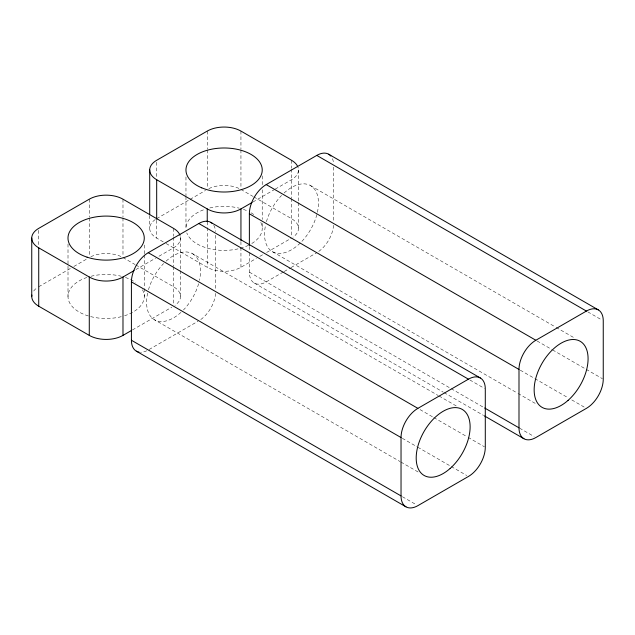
<?xml version="1.0" encoding="UTF-8"?>
<svg xmlns="http://www.w3.org/2000/svg" width="635" height="635" viewBox="0 0 635 635"><rect width="100%" height="100%" fill="white"/><g stroke="black" fill="none" stroke-linecap="round" stroke-linejoin="round"><path stroke-width="0.48" stroke-dasharray="3.17 2.38" d="M38.727 286.75L70.437 268.446M73.858 266.47L87.566 258.548M156.686 218.646L189.246 199.85M190.103 199.35L205.534 190.444M135.842 269.597L155.543 258.223M158.972 256.238L173.538 247.833A23.828 13.756 0 0 0 180.396 236.68M252.944 201.993L274.36 189.619M275.217 189.127L291.497 179.729A23.828 13.756 0 0 0 297.974 167.18M132.413 329.954L171.831 307.197M166.116 243.546L207.24 267.287A23.828 13.756 0 0 0 240.943 267.287L256.373 258.389M259.794 256.405L263.223 254.429M266.652 252.452L291.497 238.101M149.122 349.496L197.961 321.294M283.361 271.986L266.224 281.884A23.828 13.756 -60 0 1 249.372 272.153L249.372 252.365M284.218 271.494L290.219 268.034M291.068 267.541L316.778 252.698M587.796 311.872L601.535 319.81M310.563 185.626L555.284 326.914M556.141 327.406L575.032 338.312M537.131 341.003L551.728 349.433M552.585 349.925L602.393 378.682M240.943 189.46L252.944 196.382M253.802 196.882L291.497 218.646A23.828 13.756 0 0 1 292.949 237.188M520.279 370.189L534.019 378.119M534.876 378.619L568.365 397.954M571.802 399.931L584.684 407.368M272.439 251.666L517.152 392.954M518.017 393.454L536.908 404.36M469.836 379.976L484.434 388.406M249.372 272.153L450.302 388.16M451.16 388.652L484.322 407.805M519.533 428.133L534.13 436.555M254.31 283.067L443.214 392.128M444.071 392.62L483.568 415.425M166.124 261.096A38.132 22.011 -60 0 1 192.603 253.73L438.182 395.51M439.047 396.002L457.073 406.416M155.242 219.559A23.828 13.756 0 0 0 156.686 238.101L165.259 243.054M420.029 409.599L432.911 417.036M433.769 417.536L467.257 436.864M468.114 437.364L484.434 446.778M122.984 257.564L134.985 264.485M135.842 264.985L173.538 286.75A23.828 13.756 0 0 1 174.99 305.292M402.32 438.293L416.917 446.722M417.774 447.215L450.406 466.05M451.263 466.55L466.725 475.472M147.622 293.148A38.132 22.011 -60 0 0 154.48 319.77L400.058 461.55M400.915 462.05L418.084 471.964M402.431 496.729L416.171 504.658M333.629 167.116L333.629 221.528M298.482 169.997L298.482 201.66M298.482 202.652L298.482 228.378M291.497 160.274L291.497 168.188M291.497 169.172L291.497 197.866M291.497 198.525L291.497 236.125M262.223 175.935L262.223 185.833M262.223 189.786L262.223 219.472M262.223 223.425L262.223 228.378M249.372 246.428L249.372 251.381M240.943 131.08L240.943 148.892M240.943 149.884L240.943 188.468M240.943 241.57L240.943 246.515M240.943 247.499L240.943 267.287M215.67 235.22L215.67 289.631M207.24 131.08L207.24 148.892M207.24 149.884L207.24 188.468M207.24 221.782L207.24 226.727M207.24 227.711L207.24 267.287M185.968 176.927L185.968 195.723M185.968 196.715L185.968 228.378A38.132 22.011 0 0 1 204.803 209.383M180.523 238.101L180.523 269.764M180.523 270.756L180.523 296.481M173.538 228.37L173.538 236.291M173.538 237.276L173.538 265.97M173.538 266.629L173.538 305.221M156.686 162.25L156.686 178.078M156.686 220.297L156.686 238.101M149.709 215.511L149.709 228.378M144.264 245.031L144.264 253.936M144.264 254.921L144.264 287.576M144.264 288.56L144.264 296.481M122.984 199.184L122.984 216.995M122.984 217.988L122.984 256.572M89.281 199.184L89.281 216.995M89.281 217.988L89.281 256.572M68.008 244.038L68.008 296.481M38.727 230.354L38.727 246.182M192.603 253.73A38.132 22.011 -60 0 1 199.461 280.352M198.612 283.734A38.132 22.011 -60 0 1 183.467 309.967M180.959 312.396A38.132 22.011 -60 0 1 154.48 319.77M148.471 289.758A38.132 22.011 -60 0 1 163.616 263.533M146.748 350.782A23.828 13.756 -60 0 1 140.525 352.282M215.598 293.402A23.828 13.756 -60 0 1 200.335 319.849M213.789 225.385A23.828 13.756 -60 0 1 215.598 231.529M142.47 289.798A38.132 22.011 0 0 1 124.635 315.73M121.277 316.682A38.132 22.011 0 0 1 72.128 306.435A38.132 22.011 0 0 1 86.844 277.487M90.988 276.273A38.132 22.011 0 0 1 121.277 276.273M125.428 277.487A38.132 22.011 0 0 1 135.414 282.377M33.711 291.013A23.828 13.756 0 0 1 37.282 287.663M90.868 256.731A23.828 13.756 0 0 1 121.404 256.731M284.083 193A38.132 22.011 -60 0 1 318.349 200.255A38.132 22.011 -60 0 1 288.996 251.087A38.132 22.011 -60 0 1 265.581 225.044M266.43 221.655A38.132 22.011 -60 0 1 281.575 195.429M333.558 225.298A23.828 13.756 -60 0 1 318.294 251.746M332.446 158.655A23.828 13.756 -60 0 1 333.558 163.425M260.802 222.409A38.132 22.011 0 0 1 251.055 243.943M248.523 245.277A38.132 22.011 0 0 1 186.777 232.886M209.828 207.955A38.132 22.011 0 0 1 239.236 208.169M243.388 209.383A38.132 22.011 0 0 1 248.523 211.471M251.055 212.804A38.132 22.011 0 0 1 254.826 215.344M208.828 188.627A23.828 13.756 0 0 1 239.363 188.627"/><path stroke-width="0.95" d="M139.041 352.139A23.828 13.756 -60 0 1 131.413 340.257L131.413 281.884A23.828 13.756 -60 0 1 148.265 252.698L198.818 223.512A23.828 13.756 -60 0 1 211.899 223.147M249.372 245.443L249.372 213.781A23.828 13.756 -60 0 1 266.224 184.594L316.778 155.408A23.828 13.756 -60 0 1 330.883 156.075M180.015 235.283A23.828 13.756 0 0 0 173.538 228.37L122.984 199.184A23.828 13.756 0 0 0 89.281 199.184L38.727 228.37A23.828 13.756 0 0 0 38.727 247.833L89.281 277.019A23.828 13.756 0 0 0 122.984 277.019L134.128 270.589M297.355 165.822A23.828 13.756 0 0 0 291.497 160.274L240.943 131.08A23.828 13.756 0 0 0 207.24 131.08L156.686 160.274A23.828 13.756 0 0 0 156.686 179.729L207.24 208.915A23.828 13.756 0 0 0 240.943 208.915L252.087 202.486M31.877 295.061A23.828 13.756 0 0 0 38.727 306.205L89.281 335.391A23.828 13.756 0 0 0 122.984 335.391L131.556 330.446M401.034 495.919L401.034 437.547A23.828 13.756 -60 0 1 417.886 408.361L468.439 379.174A23.828 13.756 -60 0 1 485.291 388.906L485.291 447.278A23.828 13.756 -60 0 1 468.439 476.464L417.886 505.65A23.828 13.756 -60 0 1 401.034 495.919L131.413 340.257M518.993 427.823L518.993 369.443A23.828 13.756 -60 0 1 535.845 340.257L586.399 311.071A23.828 13.756 -60 0 1 603.25 320.802L603.25 379.174A23.828 13.756 -60 0 1 586.399 408.361L535.845 437.547A23.828 13.756 -60 0 1 518.993 427.823L484.648 407.987M328.692 154.226L598.313 309.888M316.778 155.408L586.399 311.071M266.224 184.594L535.845 340.257M249.372 213.781L518.993 369.443M210.733 222.329L480.354 377.992M198.818 223.512L468.439 379.174M484.434 415.925L523.931 438.729M148.265 252.698L417.886 408.361M131.413 281.884L401.034 437.547M136.35 351.171L405.971 506.833M240.943 208.915L240.943 240.578M207.24 208.915L207.24 221.782M156.686 179.729L156.686 219.305M149.709 169.997L149.709 214.519M122.984 277.019L122.984 335.391M89.281 277.019L89.281 335.391M38.727 247.833L38.727 306.205M31.75 238.101L31.75 296.481M450.144 468.455A38.132 22.011 -60 0 0 462.224 409.392A38.132 22.011 -60 0 0 417.116 449.389A38.132 22.011 -60 0 0 450.144 468.455M87.066 257.167A38.132 22.011 0 0 0 144.264 238.101A38.132 22.011 0 0 0 87.066 219.035A38.132 22.011 0 0 0 87.066 257.167M568.103 400.352A38.132 22.011 -60 0 0 580.184 341.289A38.132 22.011 -60 0 0 535.075 381.286A38.132 22.011 -60 0 0 568.103 400.352M201.724 187.825A38.132 22.011 0 0 0 262.025 172.275A38.132 22.011 0 0 0 208.542 149.9A38.132 22.011 0 0 0 201.724 187.825"/></g></svg>
